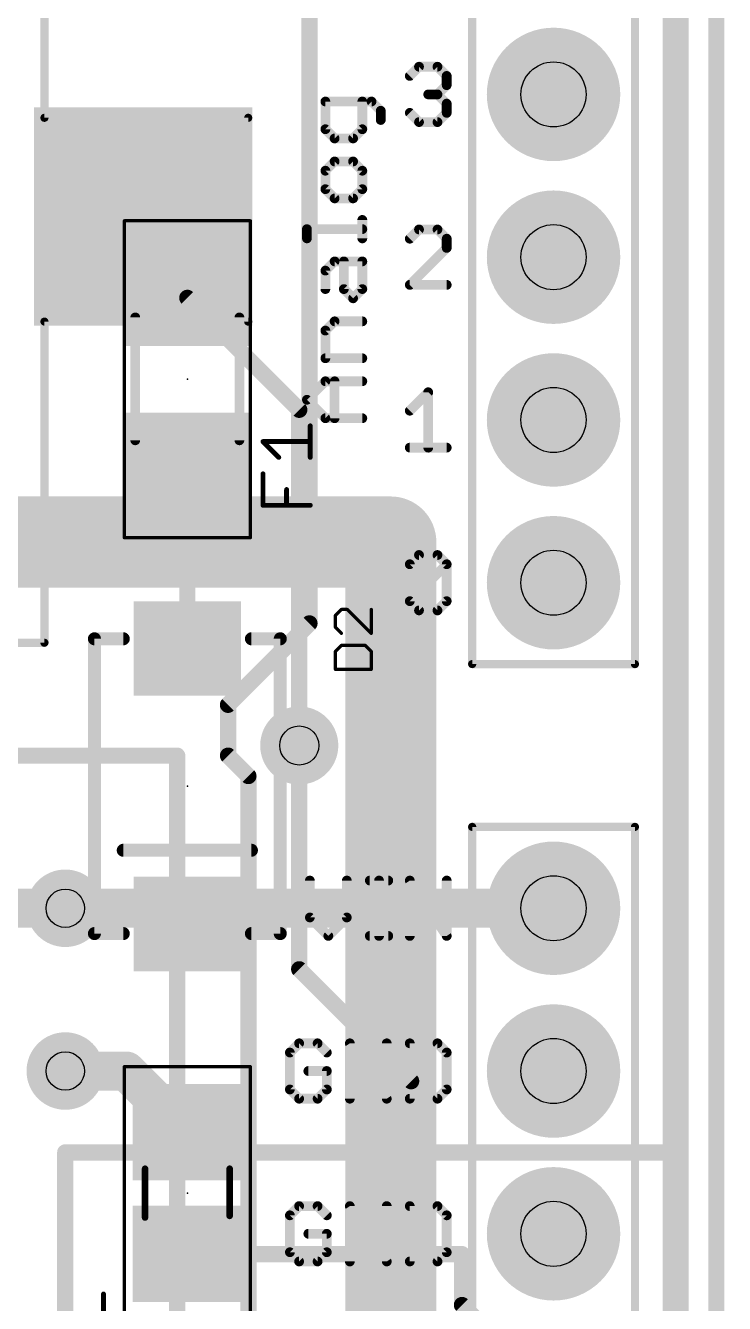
# Model space of a CAD drawing. Extents: x 2.04 to 4.26, y 0.99 to 3.41.
# Drawn here: x 3.776 to 4.205, y 2.207 to 2.992 of the extents above; entities that cross this region are included whole.
import ezdxf

# ---------------------------------------------------------------- set-up
doc = ezdxf.new("R2010")
doc.units = 0
for name, color, linetype in [('1', 14, 'CONTINUOUS'), ('15', 14, 'CONTINUOUS'), ('16', 174, 'CONTINUOUS'), ('17', 94, 'CONTINUOUS'), ('18', 94, 'CONTINUOUS'), ('2', 174, 'CONTINUOUS'), ('20', 178, 'CONTINUOUS'), ('21', 251, 'CONTINUOUS'), ('22', 251, 'CONTINUOUS'), ('23', 178, 'CONTINUOUS'), ('25', 251, 'CONTINUOUS'), ('29', 251, 'CONTINUOUS'), ('30', 251, 'CONTINUOUS'), ('39', 14, 'CONTINUOUS'), ('44', 251, 'CONTINUOUS'), ('51', 251, 'CONTINUOUS')]:
    doc.layers.add(name, color=color, linetype=linetype)

# ---------------------------------------------------------------- blocks, each defined once
blk = doc.blocks.new('RECT')
blk.add_solid([(-0.5, -0.5), (0.5, -0.5), (-0.5, 0.5), (0.5, 0.5)])
blk = doc.blocks.new('ROUNDP')
at = {"const_width": 0.5}
blk.add_lwpolyline([(0, -0.25, 1), (0, 0.25, 1), (0, -0.25)], format="xyb", dxfattribs=at)
blk = doc.blocks.new('ROUNDV')
at = {"const_width": 0.5}
blk.add_lwpolyline([(0, -0.25, 1), (0, 0.25, 1), (0, -0.25)], format="xyb", dxfattribs=at)

msp = doc.modelspace()

# ---------------------------------------------------------------- linework, layer by layer
at = {"layer": '1'}
for points, const_width in [([(3.875, 2.825), (3.875, 2.830984)], 0.01), ([(3.94375, 2.75625), (3.875, 2.825)], 0.01), ([(3.94375, 2.55), (3.94375, 2.75625)], 0.01), ([(3.875, 2.719016), (3.875, 2.609646)], 0.01), ([(3.865354, 2.45), (3.8, 2.45)], 0.024), ([(3.875, 2.440354), (3.865354, 2.45)], 0.024), ([(4.1, 2.45), (3.875, 2.45)], 0.024), ([(3.875, 2.45), (3.875, 2.440354)], 0.024), ([(3.8, 2.35), (3.837402, 2.35)], 0.024), ([(3.837402, 2.35), (3.875, 2.312402)], 0.024), ([(3.875, 2.312402), (3.887598, 2.325)], 0.024), ([(3.875, 2.2375), (3.875, 2.237598)], 0.01), ([(4.04375, 2.2375), (3.875, 2.2375)], 0.01), ([(4.04375, 2.20625), (4.04375, 2.2375)], 0.01), ([(4.1, 2.15), (4.04375, 2.20625)], 0.01)]:
    msp.add_lwpolyline(points, dxfattribs=dict(at, const_width=const_width))
for points, const_width in [([(3.8775, 2.830984, 1), (3.8725, 2.830984)], 0.005), ([(3.876768, 2.826768, 1), (3.873232, 2.823232)], 0.005), ([(3.8725, 2.825, 1), (3.8775, 2.825)], 0.005), ([(3.94625, 2.75625, 1), (3.94125, 2.75625)], 0.005), ([(3.941982, 2.754482, 1), (3.945518, 2.758018)], 0.005), ([(3.8775, 2.719016, 1), (3.8725, 2.719016)], 0.005), ([(3.8725, 2.609646, 1), (3.8775, 2.609646)], 0.005), ([(3.94125, 2.55, 1), (3.94625, 2.55)], 0.005), ([(3.8, 2.456, 1), (3.8, 2.444)], 0.012), ([(3.869597, 2.454243, 1), (3.861112, 2.445757)], 0.012), ([(3.865354, 2.444, 1), (3.865354, 2.456)], 0.012), ([(3.875, 2.456, 1), (3.875, 2.444)], 0.012), ([(3.881, 2.45, 1), (3.869, 2.45)], 0.012), ([(4.1, 2.444, 1), (4.1, 2.456)], 0.012), ([(3.870757, 2.436112, 1), (3.879243, 2.444597)], 0.012), ([(3.869, 2.440354, 1), (3.881, 2.440354)], 0.012), ([(3.8, 2.356, 1), (3.8, 2.344)], 0.012), ([(3.841644, 2.354243, 1), (3.833159, 2.345757)], 0.012), ([(3.837402, 2.344, 1), (3.837402, 2.356)], 0.012), ([(3.891841, 2.320757, 1), (3.883356, 2.329243)], 0.012), ([(3.870757, 2.316644, 1), (3.879243, 2.308159)], 0.012), ([(3.870757, 2.308159, 1), (3.879243, 2.316644)], 0.012), ([(3.8775, 2.237598, 1), (3.8725, 2.237598)], 0.005), ([(3.875, 2.24, 1), (3.875, 2.235)], 0.005), ([(3.8725, 2.2375, 1), (3.8775, 2.2375)], 0.005), ([(4.04625, 2.2375, 1), (4.04125, 2.2375)], 0.005), ([(4.04375, 2.235, 1), (4.04375, 2.24)], 0.005), ([(4.045518, 2.208018, 1), (4.041982, 2.204482)], 0.005), ([(4.04125, 2.20625, 1), (4.04625, 2.20625)], 0.005)]:
    msp.add_lwpolyline(points, format="xyb", dxfattribs=dict(at, const_width=const_width))
at = {"layer": '15'}
for points, const_width in [([(4, 2.675), (3.625, 2.675)], 0.056), ([(4, 2.175), (4, 2.675)], 0.056), ([(3.8, 2.45), (3.2, 2.45)], 0.024), ([(3.8, 2.15), (3.8, 2.3)], 0.01), ([(3.8, 2.3), (4.175, 2.3)], 0.01), ([(4.175, 2.3), (4.175, 1.325)], 0.01)]:
    msp.add_lwpolyline(points, dxfattribs=dict(at, const_width=const_width))
for points, const_width in [([(4.014, 2.675, 1), (3.986, 2.675)], 0.028), ([(4, 2.661, 1), (4, 2.689)], 0.028), ([(3.8, 2.444, 1), (3.8, 2.456)], 0.012), ([(3.8025, 2.3, 1), (3.7975, 2.3)], 0.005), ([(3.8, 2.3025, 1), (3.8, 2.2975)], 0.005), ([(4.1775, 2.3, 1), (4.1725, 2.3)], 0.005), ([(4.175, 2.2975, 1), (4.175, 2.3025)], 0.005)]:
    msp.add_lwpolyline(points, format="xyb", dxfattribs=dict(at, const_width=const_width))
at = {"layer": '16', "const_width": 0.01}
for points in [[(3.95, 2.625), (3.95, 3.05)], [(3.9, 2.575), (3.95, 2.625)], [(3.9, 2.54375), (3.9, 2.575)], [(3.94375, 2.4125), (3.94375, 2.55)], [(3.43125, 2.54375), (3.86875, 2.54375)], [(3.86875, 2.54375), (3.86875, 1.875)], [(3.9125, 2.53125), (3.9, 2.54375)], [(3.9125, 2.53125), (3.9125, 1.58125)], [(4.0125, 2.34375), (3.94375, 2.4125)], [(4.0125, 1.6625), (4.0125, 2.34375)]]:
    msp.add_lwpolyline(points, dxfattribs=at)
at = {"layer": '16', "const_width": 0.005}
for points in [[(3.9475, 2.625, 1), (3.9525, 2.625)], [(3.951768, 2.623232, 1), (3.948232, 2.626768)], [(3.9025, 2.575, 1), (3.8975, 2.575)], [(3.898232, 2.576768, 1), (3.901768, 2.573232)], [(3.94625, 2.55, 1), (3.94125, 2.55)], [(3.87125, 2.54375, 1), (3.86625, 2.54375)], [(3.86875, 2.54125, 1), (3.86875, 2.54625)], [(3.901768, 2.545518, 1), (3.898232, 2.541982)], [(3.8975, 2.54375, 1), (3.9025, 2.54375)], [(3.915, 2.53125, 1), (3.91, 2.53125)], [(3.910732, 2.529482, 1), (3.914268, 2.533018)], [(3.945518, 2.414268, 1), (3.941982, 2.410732)], [(3.94125, 2.4125, 1), (3.94625, 2.4125)], [(4.015, 2.34375, 1), (4.01, 2.34375)], [(4.010732, 2.341982, 1), (4.014268, 2.345518)]]:
    msp.add_lwpolyline(points, format="xyb", dxfattribs=at)
at = {"layer": '2', "const_width": 0.016}
msp.add_lwpolyline([(4.175, 3.2), (4.175, 1.125)], dxfattribs=at)
at = {"layer": '20', "const_width": 0.005}
msp.add_lwpolyline([(4.2, 3.25), (4.2, 1.1)], dxfattribs=at)
at = {"layer": '21'}
for points, const_width in [([(4.011669, 2.961358), (4.01734, 2.967029)], 0.006), ([(4.01734, 2.967029), (4.028683, 2.967029)], 0.006), ([(4.028683, 2.967029), (4.034355, 2.961358)], 0.006), ([(4.034355, 2.961358), (4.034355, 2.955686)], 0.006), ([(4.028683, 2.950015), (4.023012, 2.950015)], 0.006), ([(4.034355, 2.955686), (4.028683, 2.950015)], 0.006), ([(4.028683, 2.950015), (4.034355, 2.944343)], 0.006), ([(3.988172, 2.945637), (3.959814, 2.945637)], 0.006), ([(3.959814, 2.945637), (3.959814, 2.928623)], 0.006), ([(3.9825, 2.928623), (3.9825, 2.945637)], 0.006), ([(3.993843, 2.939966), (3.988172, 2.945637)], 0.006), ([(4.034355, 2.944343), (4.034355, 2.938672)], 0.006), ([(3.993843, 2.934294), (3.993843, 2.939966)], 0.006), ([(4.01734, 2.933), (4.011669, 2.938672)], 0.006), ([(4.034355, 2.938672), (4.028683, 2.933)], 0.006), ([(3.959814, 2.928623), (3.965485, 2.922951)], 0.006), ([(3.976828, 2.922951), (3.9825, 2.928623)], 0.006), ([(4.028683, 2.933), (4.01734, 2.933)], 0.006), ([(3.965485, 2.922951), (3.976828, 2.922951)], 0.006), ([(3.965485, 2.908806), (3.959814, 2.903134)], 0.006), ([(3.959814, 2.903134), (3.959814, 2.891791)], 0.006), ([(3.976828, 2.908806), (3.965485, 2.908806)], 0.006), ([(3.9825, 2.903134), (3.976828, 2.908806)], 0.006), ([(3.9825, 2.891791), (3.9825, 2.903134)], 0.006), ([(3.959814, 2.891791), (3.965485, 2.88612)], 0.006), ([(3.976828, 2.88612), (3.9825, 2.891791)], 0.006), ([(3.965485, 2.88612), (3.976828, 2.88612)], 0.006), ([(3.9825, 2.861565), (3.9825, 2.872908)], 0.006), ([(3.948471, 2.861565), (3.948471, 2.867237)], 0.006), ([(3.948471, 2.867237), (3.9825, 2.867237)], 0.006), ([(4.01734, 2.867029), (4.011669, 2.861358)], 0.006), ([(4.028683, 2.867029), (4.01734, 2.867029)], 0.006), ([(4.034355, 2.861358), (4.028683, 2.867029)], 0.006), ([(4.011669, 2.833), (4.034355, 2.855686)], 0.006), ([(4.034355, 2.855686), (4.034355, 2.861358)], 0.006), ([(3.959814, 2.841749), (3.965485, 2.84742)], 0.006), ([(3.965485, 2.84742), (3.9825, 2.84742)], 0.006), ([(3.971157, 2.830406), (3.971157, 2.84742)], 0.006), ([(3.9825, 2.84742), (3.9825, 2.830406)], 0.006), ([(3.959814, 2.830406), (3.959814, 2.841749)], 0.006), ([(4.034355, 2.833), (4.011669, 2.833)], 0.006), ([(3.976828, 2.824734), (3.971157, 2.830406)], 0.006), ([(3.9825, 2.830406), (3.976828, 2.824734)], 0.006), ([(3.959814, 2.804917), (3.965485, 2.810589)], 0.006), ([(3.965485, 2.810589), (3.9825, 2.810589)], 0.006), ([(3.959814, 2.787903), (3.959814, 2.804917)], 0.006), ([(3.9825, 2.787903), (3.959814, 2.787903)], 0.006), ([(3.948471, 2.762414), (3.959814, 2.773757)], 0.006), ([(3.959814, 2.773757), (3.9825, 2.773757)], 0.006), ([(3.965485, 2.751071), (3.965485, 2.773757)], 0.006), ([(3.959814, 2.751071), (3.948471, 2.762414)], 0.006), ([(4.011669, 2.755686), (4.023012, 2.767029)], 0.006), ([(4.023012, 2.767029), (4.023012, 2.733)], 0.006), ([(3.9825, 2.751071), (3.959814, 2.751071)], 0.006), ([(4.011669, 2.733), (4.034355, 2.733)], 0.006), ([(4.011669, 2.661358), (4.01734, 2.667029)], 0.006), ([(4.01734, 2.667029), (4.028683, 2.667029)], 0.006), ([(4.028683, 2.667029), (4.034355, 2.661358)], 0.006), ([(4.011669, 2.638672), (4.011669, 2.661358)], 0.006), ([(4.011669, 2.638672), (4.034355, 2.661358)], 0.006), ([(4.034355, 2.661358), (4.034355, 2.638672)], 0.006), ([(4.01734, 2.633), (4.011669, 2.638672)], 0.006), ([(4.034355, 2.638672), (4.028683, 2.633)], 0.006), ([(4.028683, 2.633), (4.01734, 2.633)], 0.006), ([(3.817913, 2.434449), (3.817913, 2.615551)], 0.008), ([(3.817913, 2.615551), (3.83563, 2.615551)], 0.008), ([(3.91437, 2.615551), (3.932087, 2.615551)], 0.008), ([(3.932087, 2.615551), (3.932087, 2.434449)], 0.008), ([(3.91437, 2.48563), (3.83563, 2.48563)], 0.008), ([(3.950283, 2.467029), (3.950283, 2.444343)], 0.006), ([(3.972969, 2.444343), (3.972969, 2.467029)], 0.006), ([(3.987114, 2.467029), (3.998457, 2.467029)], 0.006), ([(3.992786, 2.433), (3.992786, 2.467029)], 0.006), ([(4.011668, 2.433), (4.011668, 2.467029)], 0.006), ([(4.011668, 2.467029), (4.034354, 2.433)], 0.006), ([(4.034354, 2.433), (4.034354, 2.467029)], 0.006), ([(3.950283, 2.444343), (3.961626, 2.433)], 0.006), ([(3.961626, 2.433), (3.972969, 2.444343)], 0.006), ([(3.83563, 2.434449), (3.817913, 2.434449)], 0.008), ([(3.932087, 2.434449), (3.91437, 2.434449)], 0.008), ([(3.987114, 2.433), (3.998457, 2.433)], 0.006), ([(3.943677, 2.367029), (3.938006, 2.361358)], 0.006), ([(3.938006, 2.361358), (3.938006, 2.338672)], 0.006), ([(3.95502, 2.367029), (3.943677, 2.367029)], 0.006), ([(3.960692, 2.361358), (3.95502, 2.367029)], 0.006), ([(3.974837, 2.333), (3.974837, 2.367029)], 0.006), ([(3.974837, 2.367029), (3.997523, 2.333)], 0.006), ([(3.997523, 2.333), (3.997523, 2.367029)], 0.006), ([(4.011669, 2.367029), (4.011669, 2.333)], 0.006), ([(4.028683, 2.367029), (4.011669, 2.367029)], 0.006), ([(4.034355, 2.361358), (4.028683, 2.367029)], 0.006), ([(4.034355, 2.338672), (4.034355, 2.361358)], 0.006), ([(3.960692, 2.350015), (3.949349, 2.350015)], 0.006), ([(3.960692, 2.338672), (3.960692, 2.350015)], 0.006), ([(3.938006, 2.338672), (3.943677, 2.333)], 0.006), ([(3.95502, 2.333), (3.960692, 2.338672)], 0.006), ([(4.028683, 2.333), (4.034355, 2.338672)], 0.006), ([(3.943677, 2.333), (3.95502, 2.333)], 0.006), ([(4.011669, 2.333), (4.028683, 2.333)], 0.006), ([(3.943677, 2.267029), (3.938006, 2.261358)], 0.006), ([(3.95502, 2.267029), (3.943677, 2.267029)], 0.006), ([(3.960692, 2.261358), (3.95502, 2.267029)], 0.006), ([(3.974837, 2.233), (3.974837, 2.267029)], 0.006), ([(3.974837, 2.267029), (3.997523, 2.233)], 0.006), ([(3.997523, 2.233), (3.997523, 2.267029)], 0.006), ([(4.011669, 2.267029), (4.011669, 2.233)], 0.006), ([(4.028683, 2.267029), (4.011669, 2.267029)], 0.006), ([(4.034355, 2.261358), (4.028683, 2.267029)], 0.006), ([(3.938006, 2.261358), (3.938006, 2.238672)], 0.006), ([(4.034355, 2.238672), (4.034355, 2.261358)], 0.006), ([(3.960692, 2.250015), (3.949349, 2.250015)], 0.006), ([(3.960692, 2.238672), (3.960692, 2.250015)], 0.006), ([(3.938006, 2.238672), (3.943677, 2.233)], 0.006), ([(3.95502, 2.233), (3.960692, 2.238672)], 0.006), ([(4.028683, 2.233), (4.034355, 2.238672)], 0.006), ([(3.943677, 2.233), (3.95502, 2.233)], 0.006), ([(4.011669, 2.233), (4.028683, 2.233)], 0.006)]:
    msp.add_lwpolyline(points, dxfattribs=dict(at, const_width=const_width))
for points, const_width in [([(4.01734, 2.968529, 1), (4.01734, 2.965529)], 0.003), ([(4.018401, 2.965968, 1), (4.016279, 2.96809)], 0.003), ([(4.029744, 2.96809, 1), (4.027622, 2.965968)], 0.003), ([(4.028683, 2.965529, 1), (4.028683, 2.968529)], 0.003), ([(4.010608, 2.962418, 1), (4.012729, 2.960297)], 0.003), ([(4.035855, 2.961358, 1), (4.032855, 2.961358)], 0.003), ([(4.033294, 2.960297, 1), (4.035415, 2.962418)], 0.003), ([(4.023012, 2.951515, 1), (4.023012, 2.948515)], 0.003), ([(4.029744, 2.951075, 1), (4.027622, 2.948954)], 0.003), ([(4.027622, 2.951075, 1), (4.029744, 2.948954)], 0.003), ([(4.028683, 2.948515, 1), (4.028683, 2.951515)], 0.003), ([(4.032855, 2.955686, 1), (4.035855, 2.955686)], 0.003), ([(4.035415, 2.954625, 1), (4.033294, 2.956747)], 0.003), ([(3.959814, 2.947137, 1), (3.959814, 2.944137)], 0.003), ([(3.961314, 2.945637, 1), (3.958314, 2.945637)], 0.003), ([(3.984, 2.945637, 1), (3.981, 2.945637)], 0.003), ([(3.989232, 2.946698, 1), (3.987111, 2.944577)], 0.003), ([(3.988172, 2.944137, 1), (3.988172, 2.947137)], 0.003), ([(4.035855, 2.944343, 1), (4.032855, 2.944343)], 0.003), ([(4.033294, 2.943282, 1), (4.035415, 2.945404)], 0.003), ([(3.995343, 2.939966, 1), (3.992343, 2.939966)], 0.003), ([(3.992782, 2.938905, 1), (3.994904, 2.941026)], 0.003), ([(4.012729, 2.939732, 1), (4.010608, 2.937611)], 0.003), ([(4.032855, 2.938672, 1), (4.035855, 2.938672)], 0.003), ([(4.035415, 2.937611, 1), (4.033294, 2.939732)], 0.003), ([(3.960875, 2.929683, 1), (3.958753, 2.927562)], 0.003), ([(3.958314, 2.928623, 1), (3.961314, 2.928623)], 0.003), ([(3.981, 2.928623, 1), (3.984, 2.928623)], 0.003), ([(3.983561, 2.927562, 1), (3.981439, 2.929683)], 0.003), ([(3.992343, 2.934294, 1), (3.995343, 2.934294)], 0.003), ([(4.01734, 2.9345, 1), (4.01734, 2.9315)], 0.003), ([(4.016279, 2.931939, 1), (4.018401, 2.934061)], 0.003), ([(4.027622, 2.934061, 1), (4.029744, 2.931939)], 0.003), ([(4.028683, 2.9315, 1), (4.028683, 2.9345)], 0.003), ([(3.965485, 2.924451, 1), (3.965485, 2.921451)], 0.003), ([(3.964425, 2.92189, 1), (3.966546, 2.924012)], 0.003), ([(3.975768, 2.924012, 1), (3.977889, 2.92189)], 0.003), ([(3.976828, 2.921451, 1), (3.976828, 2.924451)], 0.003), ([(3.961314, 2.903134, 1), (3.958314, 2.903134)], 0.003), ([(3.958753, 2.904195, 1), (3.960875, 2.902074)], 0.003), ([(3.965485, 2.910306, 1), (3.965485, 2.907306)], 0.003), ([(3.966546, 2.907745, 1), (3.964425, 2.909866)], 0.003), ([(3.977889, 2.909866, 1), (3.975768, 2.907745)], 0.003), ([(3.976828, 2.907306, 1), (3.976828, 2.910306)], 0.003), ([(3.984, 2.903134, 1), (3.981, 2.903134)], 0.003), ([(3.981439, 2.902074, 1), (3.983561, 2.904195)], 0.003), ([(3.960875, 2.892852, 1), (3.958753, 2.890731)], 0.003), ([(3.958314, 2.891791, 1), (3.961314, 2.891791)], 0.003), ([(3.981, 2.891791, 1), (3.984, 2.891791)], 0.003), ([(3.983561, 2.890731, 1), (3.981439, 2.892852)], 0.003), ([(3.965485, 2.88762, 1), (3.965485, 2.88462)], 0.003), ([(3.964425, 2.885059, 1), (3.966546, 2.88718)], 0.003), ([(3.975768, 2.88718, 1), (3.977889, 2.885059)], 0.003), ([(3.976828, 2.88462, 1), (3.976828, 2.88762)], 0.003), ([(3.984, 2.872908, 1), (3.981, 2.872908)], 0.003), ([(3.949971, 2.867237, 1), (3.946971, 2.867237)], 0.003), ([(3.948471, 2.868737, 1), (3.948471, 2.865737)], 0.003), ([(3.9825, 2.865737, 1), (3.9825, 2.868737)], 0.003), ([(4.01734, 2.868529, 1), (4.01734, 2.865529)], 0.003), ([(4.018401, 2.865968, 1), (4.016279, 2.86809)], 0.003), ([(4.029744, 2.86809, 1), (4.027622, 2.865968)], 0.003), ([(4.028683, 2.865529, 1), (4.028683, 2.868529)], 0.003), ([(3.946971, 2.861565, 1), (3.949971, 2.861565)], 0.003), ([(3.981, 2.861565, 1), (3.984, 2.861565)], 0.003), ([(4.010608, 2.862418, 1), (4.012729, 2.860297)], 0.003), ([(4.035855, 2.861358, 1), (4.032855, 2.861358)], 0.003), ([(4.033294, 2.860297, 1), (4.035415, 2.862418)], 0.003), ([(4.035415, 2.854625, 1), (4.033294, 2.856747)], 0.003), ([(3.965485, 2.84892, 1), (3.965485, 2.84592)], 0.003), ([(3.966546, 2.846359, 1), (3.964425, 2.848481)], 0.003), ([(3.972657, 2.84742, 1), (3.969657, 2.84742)], 0.003), ([(3.984, 2.84742, 1), (3.981, 2.84742)], 0.003), ([(3.9825, 2.84592, 1), (3.9825, 2.84892)], 0.003), ([(4.032855, 2.855686, 1), (4.035855, 2.855686)], 0.003), ([(3.961314, 2.841749, 1), (3.958314, 2.841749)], 0.003), ([(3.958753, 2.842809, 1), (3.960875, 2.840688)], 0.003), ([(4.010608, 2.834061, 1), (4.012729, 2.831939)], 0.003), ([(4.011669, 2.8345, 1), (4.011669, 2.8315)], 0.003), ([(4.034355, 2.8315, 1), (4.034355, 2.8345)], 0.003), ([(3.958314, 2.830406, 1), (3.961314, 2.830406)], 0.003), ([(3.972218, 2.831466, 1), (3.970096, 2.829345)], 0.003), ([(3.969657, 2.830406, 1), (3.972657, 2.830406)], 0.003), ([(3.975768, 2.825795, 1), (3.977889, 2.823673)], 0.003), ([(3.975768, 2.823673, 1), (3.977889, 2.825795)], 0.003), ([(3.981, 2.830406, 1), (3.984, 2.830406)], 0.003), ([(3.983561, 2.829345, 1), (3.981439, 2.831466)], 0.003), ([(3.965485, 2.812089, 1), (3.965485, 2.809089)], 0.003), ([(3.966546, 2.809528, 1), (3.964425, 2.811649)], 0.003), ([(3.9825, 2.809089, 1), (3.9825, 2.812089)], 0.003), ([(3.961314, 2.804917, 1), (3.958314, 2.804917)], 0.003), ([(3.958753, 2.805978, 1), (3.960875, 2.803856)], 0.003), ([(3.959814, 2.789403, 1), (3.959814, 2.786403)], 0.003), ([(3.958314, 2.787903, 1), (3.961314, 2.787903)], 0.003), ([(3.9825, 2.786403, 1), (3.9825, 2.789403)], 0.003), ([(3.959814, 2.775257, 1), (3.959814, 2.772257)], 0.003), ([(3.960875, 2.772696, 1), (3.958753, 2.774818)], 0.003), ([(3.966985, 2.773757, 1), (3.963985, 2.773757)], 0.003), ([(3.9825, 2.772257, 1), (3.9825, 2.775257)], 0.003), ([(3.949532, 2.763475, 1), (3.94741, 2.761353)], 0.003), ([(3.94741, 2.763475, 1), (3.949532, 2.761353)], 0.003), ([(4.024512, 2.767029, 1), (4.021512, 2.767029)], 0.003), ([(4.024072, 2.765968, 1), (4.021951, 2.76809)], 0.003), ([(4.010608, 2.756747, 1), (4.012729, 2.754625)], 0.003), ([(3.959814, 2.752571, 1), (3.959814, 2.749571)], 0.003), ([(3.958753, 2.75001, 1), (3.960875, 2.752132)], 0.003), ([(3.963985, 2.751071, 1), (3.966985, 2.751071)], 0.003), ([(3.9825, 2.749571, 1), (3.9825, 2.752571)], 0.003), ([(4.011669, 2.7345, 1), (4.011669, 2.7315)], 0.003), ([(4.021512, 2.733, 1), (4.024512, 2.733)], 0.003), ([(4.034355, 2.7315, 1), (4.034355, 2.7345)], 0.003), ([(4.01734, 2.668529, 1), (4.01734, 2.665529)], 0.003), ([(4.018401, 2.665968, 1), (4.016279, 2.66809)], 0.003), ([(4.029744, 2.66809, 1), (4.027622, 2.665968)], 0.003), ([(4.028683, 2.665529, 1), (4.028683, 2.668529)], 0.003), ([(4.013169, 2.661358, 1), (4.010169, 2.661358)], 0.003), ([(4.010608, 2.662418, 1), (4.012729, 2.660297)], 0.003), ([(4.035855, 2.661358, 1), (4.032855, 2.661358)], 0.003), ([(4.035415, 2.660297, 1), (4.033294, 2.662418)], 0.003), ([(4.033294, 2.660297, 1), (4.035415, 2.662418)], 0.003), ([(4.012729, 2.639732, 1), (4.010608, 2.637611)], 0.003), ([(4.010608, 2.639732, 1), (4.012729, 2.637611)], 0.003), ([(4.010169, 2.638672, 1), (4.013169, 2.638672)], 0.003), ([(4.032855, 2.638672, 1), (4.035855, 2.638672)], 0.003), ([(4.035415, 2.637611, 1), (4.033294, 2.639732)], 0.003), ([(4.01734, 2.6345, 1), (4.01734, 2.6315)], 0.003), ([(4.016279, 2.631939, 1), (4.018401, 2.634061)], 0.003), ([(4.027622, 2.634061, 1), (4.029744, 2.631939)], 0.003), ([(4.028683, 2.6315, 1), (4.028683, 2.6345)], 0.003), ([(3.819913, 2.615551, 1), (3.815913, 2.615551)], 0.004), ([(3.817913, 2.617551, 1), (3.817913, 2.613551)], 0.004), ([(3.83563, 2.613551, 1), (3.83563, 2.617551)], 0.004), ([(3.91437, 2.617551, 1), (3.91437, 2.613551)], 0.004), ([(3.934087, 2.615551, 1), (3.930087, 2.615551)], 0.004), ([(3.932087, 2.613551, 1), (3.932087, 2.617551)], 0.004), ([(3.83563, 2.48763, 1), (3.83563, 2.48363)], 0.004), ([(3.91437, 2.48363, 1), (3.91437, 2.48763)], 0.004), ([(3.951783, 2.467029, 1), (3.948783, 2.467029)], 0.003), ([(3.974469, 2.467029, 1), (3.971469, 2.467029)], 0.003), ([(3.987114, 2.468529, 1), (3.987114, 2.465529)], 0.003), ([(3.994286, 2.467029, 1), (3.991286, 2.467029)], 0.003), ([(3.998457, 2.465529, 1), (3.998457, 2.468529)], 0.003), ([(4.013168, 2.467029, 1), (4.010168, 2.467029)], 0.003), ([(4.012917, 2.467861, 1), (4.01042, 2.466197)], 0.003), ([(4.035854, 2.467029, 1), (4.032854, 2.467029)], 0.003), ([(3.951343, 2.445404, 1), (3.949222, 2.443282)], 0.003), ([(3.948783, 2.444343, 1), (3.951783, 2.444343)], 0.003), ([(3.971469, 2.444343, 1), (3.974469, 2.444343)], 0.003), ([(3.974029, 2.443282, 1), (3.971908, 2.445404)], 0.003), ([(3.817913, 2.436449, 1), (3.817913, 2.432449)], 0.004), ([(3.815913, 2.434449, 1), (3.819913, 2.434449)], 0.004), ([(3.83563, 2.432449, 1), (3.83563, 2.436449)], 0.004), ([(3.91437, 2.436449, 1), (3.91437, 2.432449)], 0.004), ([(3.930087, 2.434449, 1), (3.934087, 2.434449)], 0.004), ([(3.932087, 2.432449, 1), (3.932087, 2.436449)], 0.004), ([(3.960565, 2.434061, 1), (3.962686, 2.431939)], 0.003), ([(3.960565, 2.431939, 1), (3.962686, 2.434061)], 0.003), ([(3.987114, 2.4345, 1), (3.987114, 2.4315)], 0.003), ([(3.991286, 2.433, 1), (3.994286, 2.433)], 0.003), ([(3.998457, 2.4315, 1), (3.998457, 2.4345)], 0.003), ([(4.010168, 2.433, 1), (4.013168, 2.433)], 0.003), ([(4.032854, 2.433, 1), (4.035854, 2.433)], 0.003), ([(4.033106, 2.432168, 1), (4.035603, 2.433832)], 0.003), ([(3.939506, 2.361358, 1), (3.936506, 2.361358)], 0.003), ([(3.936945, 2.362418, 1), (3.939066, 2.360297)], 0.003), ([(3.943677, 2.368529, 1), (3.943677, 2.365529)], 0.003), ([(3.944738, 2.365968, 1), (3.942617, 2.36809)], 0.003), ([(3.956081, 2.36809, 1), (3.95396, 2.365968)], 0.003), ([(3.95502, 2.365529, 1), (3.95502, 2.368529)], 0.003), ([(3.959631, 2.360297, 1), (3.961752, 2.362418)], 0.003), ([(3.976337, 2.367029, 1), (3.973337, 2.367029)], 0.003), ([(3.976085, 2.367861, 1), (3.973589, 2.366197)], 0.003), ([(3.999023, 2.367029, 1), (3.996023, 2.367029)], 0.003), ([(4.013169, 2.367029, 1), (4.010169, 2.367029)], 0.003), ([(4.011669, 2.368529, 1), (4.011669, 2.365529)], 0.003), ([(4.029744, 2.36809, 1), (4.027622, 2.365968)], 0.003), ([(4.028683, 2.365529, 1), (4.028683, 2.368529)], 0.003), ([(4.035855, 2.361358, 1), (4.032855, 2.361358)], 0.003), ([(4.033294, 2.360297, 1), (4.035415, 2.362418)], 0.003), ([(3.949349, 2.351515, 1), (3.949349, 2.348515)], 0.003), ([(3.962192, 2.350015, 1), (3.959192, 2.350015)], 0.003), ([(3.960692, 2.348515, 1), (3.960692, 2.351515)], 0.003), ([(3.939066, 2.339732, 1), (3.936945, 2.337611)], 0.003), ([(3.936506, 2.338672, 1), (3.939506, 2.338672)], 0.003), ([(3.959192, 2.338672, 1), (3.962192, 2.338672)], 0.003), ([(3.961752, 2.337611, 1), (3.959631, 2.339732)], 0.003), ([(4.032855, 2.338672, 1), (4.035855, 2.338672)], 0.003), ([(4.035415, 2.337611, 1), (4.033294, 2.339732)], 0.003), ([(3.943677, 2.3345, 1), (3.943677, 2.3315)], 0.003), ([(3.942617, 2.331939, 1), (3.944738, 2.334061)], 0.003), ([(3.95396, 2.334061, 1), (3.956081, 2.331939)], 0.003), ([(3.95502, 2.3315, 1), (3.95502, 2.3345)], 0.003), ([(3.973337, 2.333, 1), (3.976337, 2.333)], 0.003), ([(3.996023, 2.333, 1), (3.999023, 2.333)], 0.003), ([(3.996275, 2.332168, 1), (3.998771, 2.333832)], 0.003), ([(4.011669, 2.3345, 1), (4.011669, 2.3315)], 0.003), ([(4.010169, 2.333, 1), (4.013169, 2.333)], 0.003), ([(4.027622, 2.334061, 1), (4.029744, 2.331939)], 0.003), ([(4.028683, 2.3315, 1), (4.028683, 2.3345)], 0.003), ([(3.943677, 2.268529, 1), (3.943677, 2.265529)], 0.003), ([(3.944738, 2.265968, 1), (3.942617, 2.26809)], 0.003), ([(3.956081, 2.26809, 1), (3.95396, 2.265968)], 0.003), ([(3.95502, 2.265529, 1), (3.95502, 2.268529)], 0.003), ([(3.976337, 2.267029, 1), (3.973337, 2.267029)], 0.003), ([(3.976085, 2.267861, 1), (3.973589, 2.266197)], 0.003), ([(3.999023, 2.267029, 1), (3.996023, 2.267029)], 0.003), ([(4.013169, 2.267029, 1), (4.010169, 2.267029)], 0.003), ([(4.011669, 2.268529, 1), (4.011669, 2.265529)], 0.003), ([(4.029744, 2.26809, 1), (4.027622, 2.265968)], 0.003), ([(4.028683, 2.265529, 1), (4.028683, 2.268529)], 0.003), ([(3.939506, 2.261358, 1), (3.936506, 2.261358)], 0.003), ([(3.936945, 2.262418, 1), (3.939066, 2.260297)], 0.003), ([(3.959631, 2.260297, 1), (3.961752, 2.262418)], 0.003), ([(4.035855, 2.261358, 1), (4.032855, 2.261358)], 0.003), ([(4.033294, 2.260297, 1), (4.035415, 2.262418)], 0.003), ([(3.949349, 2.251515, 1), (3.949349, 2.248515)], 0.003), ([(3.962192, 2.250015, 1), (3.959192, 2.250015)], 0.003), ([(3.960692, 2.248515, 1), (3.960692, 2.251515)], 0.003), ([(3.939066, 2.239732, 1), (3.936945, 2.237611)], 0.003), ([(3.936506, 2.238672, 1), (3.939506, 2.238672)], 0.003), ([(3.959192, 2.238672, 1), (3.962192, 2.238672)], 0.003), ([(3.961752, 2.237611, 1), (3.959631, 2.239732)], 0.003), ([(4.032855, 2.238672, 1), (4.035855, 2.238672)], 0.003), ([(4.035415, 2.237611, 1), (4.033294, 2.239732)], 0.003), ([(3.943677, 2.2345, 1), (3.943677, 2.2315)], 0.003), ([(3.942617, 2.231939, 1), (3.944738, 2.234061)], 0.003), ([(3.95396, 2.234061, 1), (3.956081, 2.231939)], 0.003), ([(3.95502, 2.2315, 1), (3.95502, 2.2345)], 0.003), ([(3.973337, 2.233, 1), (3.976337, 2.233)], 0.003), ([(3.996023, 2.233, 1), (3.999023, 2.233)], 0.003), ([(3.996275, 2.232168, 1), (3.998771, 2.233832)], 0.003), ([(4.011669, 2.2345, 1), (4.011669, 2.2315)], 0.003), ([(4.010169, 2.233, 1), (4.013169, 2.233)], 0.003), ([(4.027622, 2.234061, 1), (4.029744, 2.231939)], 0.003), ([(4.028683, 2.2315, 1), (4.028683, 2.2345)], 0.003)]:
    msp.add_lwpolyline(points, format="xyb", dxfattribs=dict(at, const_width=const_width))
at = {"layer": '22', "const_width": 0.005}
for points in [[(3.787205, 3.02563), (3.787205, 2.93563)], [(3.787205, 2.93563), (3.912402, 2.93563)], [(3.912402, 2.93563), (3.912402, 2.810433)], [(3.912402, 2.810433), (3.787205, 2.810433)], [(3.787205, 2.810433), (3.787205, 2.61311)], [(3.787205, 2.61311), (3.755, 2.61311)]]:
    msp.add_lwpolyline(points, dxfattribs=at)
at = {"layer": '22'}
for points, const_width in [([(3.787205, 2.93688, 1), (3.787205, 2.93438)], 0.0025), ([(3.785955, 2.93563, 1), (3.788455, 2.93563)], 0.0025), ([(3.913652, 2.93563, 1), (3.911152, 2.93563)], 0.0025), ([(3.912402, 2.93438, 1), (3.912402, 2.93688)], 0.0025), ([(3.855709, 2.832882, 1), (3.855709, 2.904992, 1), (3.855709, 2.832882)], 0.005), ([(3.787205, 2.811683, 1), (3.787205, 2.809183)], 0.0025), ([(3.788455, 2.810433, 1), (3.785955, 2.810433)], 0.0025), ([(3.911152, 2.810433, 1), (3.913652, 2.810433)], 0.0025), ([(3.912402, 2.809183, 1), (3.912402, 2.811683)], 0.0025), ([(3.785955, 2.61311, 1), (3.788455, 2.61311)], 0.0025), ([(3.787205, 2.61186, 1), (3.787205, 2.61436)], 0.0025)]:
    msp.add_lwpolyline(points, format="xyb", dxfattribs=dict(at, const_width=const_width))
at = {"layer": '23'}
for p in [(3.875, 2.775), (3.875, 2.525), (3.875, 2.275)]:
    msp.add_point(p, dxfattribs=at)
at = {"layer": '25'}
for points, const_width in [([(3.9505, 2.727035), (3.9505, 2.746385)], 0.003), ([(3.93115, 2.727035), (3.921475, 2.73671)], 0.003), ([(3.921475, 2.73671), (3.9505, 2.73671)], 0.003), ([(3.921475, 2.69757), (3.921475, 2.716919)], 0.003), ([(3.935988, 2.69757), (3.935988, 2.707244)], 0.003), ([(3.9505, 2.69757), (3.921475, 2.69757)], 0.003), ([(3.969651, 2.63358), (3.965981, 2.62991)], 0.002), ([(3.965981, 2.62991), (3.965981, 2.622571)], 0.002), ([(3.973321, 2.63358), (3.969651, 2.63358)], 0.002), ([(3.988, 2.618901), (3.973321, 2.63358)], 0.002), ([(3.988, 2.63358), (3.988, 2.618901)], 0.002), ([(3.965981, 2.622571), (3.969651, 2.618901)], 0.002), ([(3.969651, 2.611481), (3.965981, 2.607812)], 0.002), ([(3.965981, 2.607812), (3.965981, 2.596802)], 0.002), ([(3.98433, 2.611481), (3.969651, 2.611481)], 0.002), ([(3.988, 2.607812), (3.98433, 2.611481)], 0.002), ([(3.988, 2.596802), (3.988, 2.607812)], 0.002), ([(3.965981, 2.596802), (3.988, 2.596802)], 0.002), ([(3.8235, 2.188331), (3.8235, 2.213019)], 0.003)]:
    msp.add_lwpolyline(points, dxfattribs=dict(at, const_width=const_width))
for points, const_width in [([(3.95125, 2.746385, 1), (3.94975, 2.746385)], 0.0015), ([(3.922006, 2.73724, 1), (3.920945, 2.736179)], 0.0015), ([(3.921475, 2.73746, 1), (3.921475, 2.73596)], 0.0015), ([(3.9505, 2.73596, 1), (3.9505, 2.73746)], 0.0015), ([(3.93062, 2.726504, 1), (3.931681, 2.727565)], 0.0015), ([(3.94975, 2.727035, 1), (3.95125, 2.727035)], 0.0015), ([(3.922225, 2.716919, 1), (3.920725, 2.716919)], 0.0015), ([(3.936738, 2.707244, 1), (3.935238, 2.707244)], 0.0015), ([(3.921475, 2.69832, 1), (3.921475, 2.69682)], 0.0015), ([(3.920725, 2.69757, 1), (3.922225, 2.69757)], 0.0015), ([(3.935238, 2.69757, 1), (3.936738, 2.69757)], 0.0015), ([(3.9505, 2.69682, 1), (3.9505, 2.69832)], 0.0015), ([(3.966481, 2.62991, 1), (3.965481, 2.62991)], 0.001), ([(3.965628, 2.630264, 1), (3.966335, 2.629557)], 0.001), ([(3.969651, 2.63408, 1), (3.969651, 2.63308)], 0.001), ([(3.970005, 2.633227, 1), (3.969298, 2.633934)], 0.001), ([(3.973674, 2.633934, 1), (3.972967, 2.633227)], 0.001), ([(3.973321, 2.63308, 1), (3.973321, 2.63408)], 0.001), ([(3.9885, 2.63358, 1), (3.9875, 2.63358)], 0.001), ([(3.965481, 2.622571, 1), (3.966481, 2.622571)], 0.001), ([(3.966335, 2.622924, 1), (3.965628, 2.622217)], 0.001), ([(3.969298, 2.618548, 1), (3.970005, 2.619255)], 0.001), ([(3.9875, 2.618901, 1), (3.9885, 2.618901)], 0.001), ([(3.987646, 2.618548, 1), (3.988354, 2.619255)], 0.001), ([(3.966481, 2.607812, 1), (3.965481, 2.607812)], 0.001), ([(3.965628, 2.608165, 1), (3.966335, 2.607458)], 0.001), ([(3.969651, 2.611981, 1), (3.969651, 2.610981)], 0.001), ([(3.970005, 2.611128, 1), (3.969298, 2.611835)], 0.001), ([(3.984684, 2.611835, 1), (3.983977, 2.611128)], 0.001), ([(3.98433, 2.610981, 1), (3.98433, 2.611981)], 0.001), ([(3.9885, 2.607812, 1), (3.9875, 2.607812)], 0.001), ([(3.987646, 2.607458, 1), (3.988354, 2.608165)], 0.001), ([(3.965981, 2.597302, 1), (3.965981, 2.596302)], 0.001), ([(3.965481, 2.596802, 1), (3.966481, 2.596802)], 0.001), ([(3.9875, 2.596802, 1), (3.9885, 2.596802)], 0.001), ([(3.988, 2.596302, 1), (3.988, 2.597302)], 0.001), ([(3.82425, 2.213019, 1), (3.82275, 2.213019)], 0.0015)]:
    msp.add_lwpolyline(points, format="xyb", dxfattribs=dict(at, const_width=const_width))
at = {"layer": '39', "const_width": 0.002}
for points in [[(3.836299, 2.677638), (3.836299, 2.872362)], [(3.836299, 2.872362), (3.913701, 2.872362)], [(3.913701, 2.872362), (3.913701, 2.677638)], [(3.913701, 2.677638), (3.836299, 2.677638)], [(3.836299, 2.197323), (3.836299, 2.352677)], [(3.836299, 2.352677), (3.913701, 2.352677)], [(3.913701, 2.352677), (3.913701, 2.197323)]]:
    msp.add_lwpolyline(points, dxfattribs=at)
at = {"layer": '39', "const_width": 0.001}
for points in [[(3.836799, 2.872362, 1), (3.835799, 2.872362)], [(3.836299, 2.872862, 1), (3.836299, 2.871862)], [(3.914201, 2.872362, 1), (3.913201, 2.872362)], [(3.913701, 2.871862, 1), (3.913701, 2.872862)], [(3.836299, 2.678138, 1), (3.836299, 2.677138)], [(3.835799, 2.677638, 1), (3.836799, 2.677638)], [(3.913201, 2.677638, 1), (3.914201, 2.677638)], [(3.913701, 2.677138, 1), (3.913701, 2.678138)], [(3.836799, 2.352677, 1), (3.835799, 2.352677)], [(3.836299, 2.353177, 1), (3.836299, 2.352177)], [(3.914201, 2.352677, 1), (3.913201, 2.352677)], [(3.913701, 2.352177, 1), (3.913701, 2.353177)]]:
    msp.add_lwpolyline(points, format="xyb", dxfattribs=at)
at = {"layer": '44'}
for centre, radius in [((4.1, 2.95), 0.02), ((4.1, 2.85), 0.02), ((4.1, 2.75), 0.02), ((4.1, 2.65), 0.02), ((3.94375, 2.55), 0.012), ((4.1, 2.45), 0.02), ((3.8, 2.45), 0.011811), ((4.1, 2.35), 0.02), ((3.8, 2.35), 0.011811), ((4.1, 2.25), 0.02)]:
    msp.add_circle(centre, radius, dxfattribs=at)
at = {"layer": '51'}
for points, const_width in [([(4.2, 1.1), (4.2, 3.25)], 0.01), ([(4.05, 2.6), (4.05, 3.2)], 0.005), ([(4.15, 3.2), (4.15, 2.6)], 0.005), ([(3.843, 2.7375), (3.843, 2.813)], 0.006), ([(3.907, 2.7375), (3.907, 2.813)], 0.006), ([(4.15, 2.6), (4.05, 2.6)], 0.005), ([(4.15, 2.5), (4.05, 2.5)], 0.005), ([(4.05, 2.5), (4.05, 1.7)], 0.005), ([(4.15, 1.7), (4.15, 2.5)], 0.005), ([(3.849016, 2.26), (3.849016, 2.29)], 0.004), ([(3.900984, 2.260984), (3.900984, 2.29)], 0.004)]:
    msp.add_lwpolyline(points, dxfattribs=dict(at, const_width=const_width))
for points, const_width in [([(3.8445, 2.813, 1), (3.8415, 2.813)], 0.003), ([(3.9085, 2.813, 1), (3.9055, 2.813)], 0.003), ([(3.8415, 2.7375, 1), (3.8445, 2.7375)], 0.003), ([(3.9055, 2.7375, 1), (3.9085, 2.7375)], 0.003), ([(4.05, 2.60125, 1), (4.05, 2.59875)], 0.0025), ([(4.04875, 2.6, 1), (4.05125, 2.6)], 0.0025), ([(4.14875, 2.6, 1), (4.15125, 2.6)], 0.0025), ([(4.15, 2.59875, 1), (4.15, 2.60125)], 0.0025), ([(4.05, 2.50125, 1), (4.05, 2.49875)], 0.0025), ([(4.05125, 2.5, 1), (4.04875, 2.5)], 0.0025), ([(4.15125, 2.5, 1), (4.14875, 2.5)], 0.0025), ([(4.15, 2.49875, 1), (4.15, 2.50125)], 0.0025), ([(3.850016, 2.29, 1), (3.848016, 2.29)], 0.002), ([(3.901984, 2.29, 1), (3.899984, 2.29)], 0.002), ([(3.899984, 2.260984, 1), (3.901984, 2.260984)], 0.002), ([(3.848016, 2.26, 1), (3.850016, 2.26)], 0.002)]:
    msp.add_lwpolyline(points, format="xyb", dxfattribs=dict(at, const_width=const_width))

# ---------------------------------------------------------------- block references
at = {"layer": '1'}
for p, xscale, yscale, rotation in [((3.875, 2.830984), 0.062992, 0.070984, 270), ((3.875, 2.719016), 0.062992, 0.070984, 270), ((3.875, 2.609646), 0.05, 0.057874, 90), ((3.875, 2.440354), 0.05, 0.057874, 270), ((3.875, 2.312402), 0.051181, 0.059055, 90), ((3.875, 2.237598), 0.051181, 0.059055, 90)]:
    msp.add_blockref('RECT', p, dxfattribs=dict(at, xscale=xscale, yscale=yscale, rotation=rotation))
at = {"layer": '16', "xscale": 0.125984, "yscale": 0.125984}
msp.add_blockref('RECT', (3.847835, 2.875), dxfattribs=at)
at = {"layer": '17', "rotation": 90}
for p, xscale, yscale in [((4.1, 2.95), 0.074, 0.074), ((4.1, 2.95), 0.074, 0.074), ((4.1, 2.95), 0.06, 0.06), ((4.1, 2.95), 0.06, 0.06), ((4.1, 2.85), 0.074, 0.074), ((4.1, 2.85), 0.074, 0.074), ((4.1, 2.85), 0.06, 0.06), ((4.1, 2.85), 0.06, 0.06), ((4.1, 2.75), 0.074, 0.074), ((4.1, 2.75), 0.074, 0.074), ((4.1, 2.75), 0.06, 0.06), ((4.1, 2.75), 0.06, 0.06), ((4.1, 2.65), 0.074, 0.074), ((4.1, 2.65), 0.074, 0.074), ((4.1, 2.65), 0.06, 0.06), ((4.1, 2.65), 0.06, 0.06), ((4.1, 2.45), 0.074, 0.074), ((4.1, 2.45), 0.074, 0.074), ((4.1, 2.45), 0.06, 0.06), ((4.1, 2.45), 0.06, 0.06), ((4.1, 2.35), 0.074, 0.074), ((4.1, 2.35), 0.074, 0.074), ((4.1, 2.35), 0.06, 0.06), ((4.1, 2.35), 0.06, 0.06), ((4.1, 2.25), 0.074, 0.074), ((4.1, 2.25), 0.074, 0.074), ((4.1, 2.25), 0.06, 0.06), ((4.1, 2.25), 0.06, 0.06)]:
    msp.add_blockref('ROUNDP', p, dxfattribs=dict(at, xscale=xscale, yscale=yscale))
at = {"layer": '18'}
for p, xscale, yscale in [((3.94375, 2.55), 0.04, 0.04), ((3.94375, 2.55), 0.04, 0.04), ((3.94375, 2.55), 0.04, 0.04), ((3.94375, 2.55), 0.04, 0.04), ((3.8, 2.45), 0.039622, 0.039622), ((3.8, 2.45), 0.039622, 0.039622), ((3.8, 2.45), 0.039622, 0.039622), ((3.8, 2.45), 0.039622, 0.039622), ((3.8, 2.35), 0.039622, 0.039622), ((3.8, 2.35), 0.039622, 0.039622), ((3.8, 2.35), 0.039622, 0.039622), ((3.8, 2.35), 0.039622, 0.039622)]:
    msp.add_blockref('ROUNDV', p, dxfattribs=dict(at, xscale=xscale, yscale=yscale))
at = {"layer": '29'}
for name, p, xscale, yscale, rotation in [('ROUNDP', (4.1, 2.95), 0.082, 0.082, 90), ('ROUNDP', (4.1, 2.85), 0.082, 0.082, 90), ('RECT', (3.875, 2.830984), 0.070992, 0.078984, 270), ('ROUNDP', (4.1, 2.75), 0.082, 0.082, 90), ('RECT', (3.875, 2.719016), 0.070992, 0.078984, 270), ('ROUNDP', (4.1, 2.65), 0.082, 0.082, 90), ('RECT', (3.875, 2.609646), 0.058, 0.065874, 90), ('ROUNDP', (4.1, 2.45), 0.082, 0.082, 90), ('RECT', (3.875, 2.440354), 0.058, 0.065874, 270), ('ROUNDP', (4.1, 2.35), 0.082, 0.082, 90), ('RECT', (3.875, 2.312402), 0.059181, 0.067055, 90), ('ROUNDP', (4.1, 2.25), 0.082, 0.082, 90), ('RECT', (3.875, 2.237598), 0.059181, 0.067055, 90)]:
    msp.add_blockref(name, p, dxfattribs=dict(at, xscale=xscale, yscale=yscale, rotation=rotation))
for p, xscale, yscale in [((3.94375, 2.55), 0.048, 0.048), ((3.8, 2.45), 0.047622, 0.047622), ((3.8, 2.35), 0.047622, 0.047622)]:
    msp.add_blockref('ROUNDV', p, dxfattribs=dict(at, xscale=xscale, yscale=yscale))
at = {"layer": '30', "xscale": 0.082, "yscale": 0.082, "rotation": 90}
for p in [(4.1, 2.95), (4.1, 2.85), (4.1, 2.75), (4.1, 2.65), (4.1, 2.45), (4.1, 2.35), (4.1, 2.25)]:
    msp.add_blockref('ROUNDP', p, dxfattribs=at)
at = {"layer": '30'}
for name, p, xscale, yscale in [('RECT', (3.847835, 2.875), 0.133984, 0.133984), ('ROUNDV', (3.94375, 2.55), 0.048, 0.048), ('ROUNDV', (3.8, 2.45), 0.047622, 0.047622), ('ROUNDV', (3.8, 2.35), 0.047622, 0.047622)]:
    msp.add_blockref(name, p, dxfattribs=dict(at, xscale=xscale, yscale=yscale))
at = {"layer": '51'}
for p, xscale, yscale, rotation in [((3.875, 2.827), 0.029, 0.069, 270), ((3.875, 2.723), 0.029, 0.069, 270), ((3.874955, 2.303766), 0.029531, 0.057091, 90), ((3.874955, 2.246766), 0.029531, 0.057091, 90)]:
    msp.add_blockref('RECT', p, dxfattribs=dict(at, xscale=xscale, yscale=yscale, rotation=rotation))

doc.saveas('drawing.dxf')
